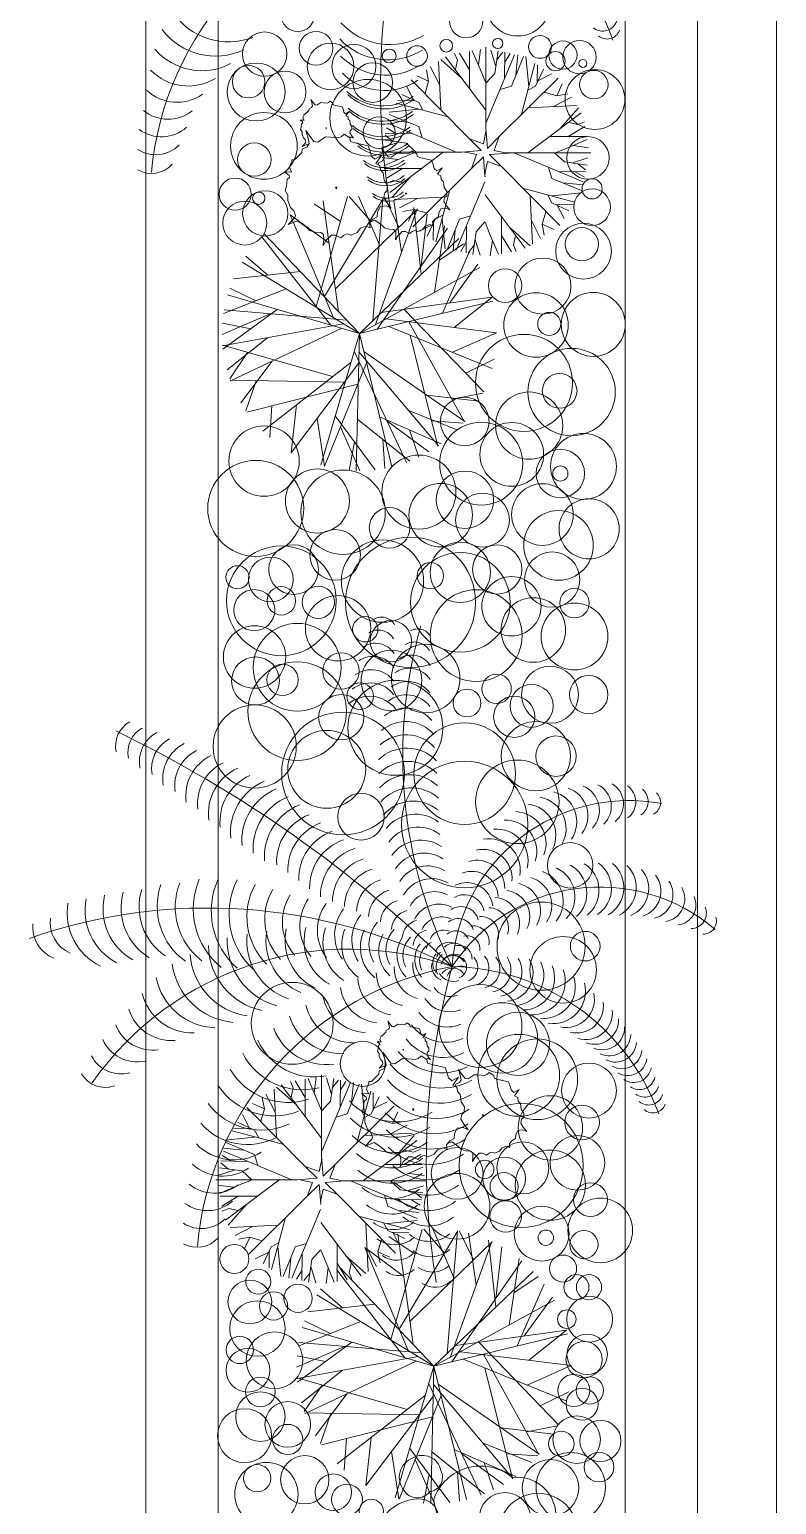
# Model space of a CAD drawing. Header units: millimetres. Extents: x 19901 to 42199, y 14545 to 21214.
# Drawn here: x 27366.4 to 27413.7, y 17087.8 to 17181.3 of the extents above; entities that cross this region are included whole.
import ezdxf

# ---------------------------------------------------------------- set-up
doc = ezdxf.new("R2010")
doc.units = ezdxf.units.MM
for name, color, linetype, lineweight in [('A-FURN', 9, 'Continuous', 13), ('VEGETAZIONE', 94, 'Continuous', 5), ('vetro', 140, 'Continuous', 15)]:
    doc.layers.add(name, color=color, linetype=linetype, lineweight=lineweight)

msp = doc.modelspace()

# ---------------------------------------------------------------- linework, layer by layer
at = {"layer": 'A-FURN'}
for p, q in [((27373.731, 16967.564), (27373.731, 17305.331)), ((27408.731, 16967.564), (27408.731, 17305.331)), ((27378.334, 16972.17), (27378.334, 17300.728)), ((27404.128, 16972.17), (27404.128, 17300.728))]:
    msp.add_line(p, q, dxfattribs=at)
at = {"layer": 'VEGETAZIONE'}
for p, q in [((27394.261, 17177.539), (27394.261, 17179.912)), ((27394.962, 17178.734), (27394.44, 17179.947)), ((27394.832, 17179.055), (27394.962, 17180.04)), ((27395.297, 17175.039), (27395.297, 17180.18)), ((27395.913, 17179.023), (27395.61, 17180.001)), ((27395.866, 17178.518), (27396.07, 17179.952)), ((27395.977, 17179.365), (27396.373, 17179.854)), ((27396.473, 17178.176), (27396.502, 17179.854)), ((27392.338, 17177.854), (27391.768, 17178.956)), ((27392.436, 17176.245), (27392.29, 17179.277)), ((27393.723, 17178.256), (27392.436, 17179.405)), ((27395.288, 17176.181), (27392.746, 17179.562)), ((27393.495, 17179.358), (27393.316, 17179.772)), ((27393.365, 17178.763), (27393.495, 17179.358)), ((27394.261, 17178.752), (27393.626, 17179.801)), ((27395.306, 17175.357), (27397.125, 17179.691)), ((27396.484, 17179.186), (27396.84, 17179.773)), ((27396.916, 17177.719), (27397.685, 17179.593)), ((27397.19, 17178.436), (27397.318, 17179.691)), ((27397.557, 17175.943), (27398.414, 17179.153)), ((27398.017, 17177.719), (27397.825, 17179.593)), ((27398.56, 17177.948), (27398.577, 17179.056)), ((27394.261, 17174.379), (27390.562, 17178.111)), ((27390.921, 17178.367), (27390.921, 17178.367)), ((27391.67, 17178.029), (27390.921, 17178.367)), ((27391.442, 17177.248), (27391.67, 17178.029)), ((27391.67, 17178.029), (27391.54, 17178.734)), ((27395.288, 17177.918), (27394.962, 17178.734)), ((27395.306, 17177.899), (27395.866, 17178.518)), ((27396.152, 17174.509), (27399.883, 17178.208)), ((27398.449, 17177.719), (27398.956, 17178.795)), ((27398.641, 17178.078), (27399.452, 17178.485)), ((27391.051, 17176.676), (27389.976, 17177.184)), ((27390.693, 17176.869), (27390.285, 17177.679)), ((27396.216, 17177.508), (27396.916, 17177.719)), ((27397.971, 17177.459), (27398.449, 17177.719)), ((27399.02, 17177.328), (27399.801, 17177.1)), ((27399.627, 17176.432), (27400.728, 17177.002)), ((27399.801, 17177.1), (27400.14, 17177.85)), ((27399.801, 17177.1), (27400.507, 17177.231)), ((27400.14, 17177.85), (27400.14, 17177.85)), ((27391.051, 17176.245), (27389.177, 17176.053)), ((27392.827, 17175.784), (27389.617, 17176.641)), ((27390.823, 17176.787), (27389.715, 17176.805)), ((27391.312, 17176.198), (27391.051, 17176.676)), ((27398.017, 17176.334), (27401.049, 17176.481)), ((27400.029, 17175.047), (27401.177, 17176.334)), ((27390.334, 17175.417), (27389.079, 17175.545)), ((27393.414, 17173.534), (27389.079, 17175.353)), ((27391.051, 17175.143), (27389.177, 17175.913)), ((27391.263, 17174.443), (27391.051, 17175.143)), ((27397.953, 17173.483), (27401.335, 17176.025)), ((27400.524, 17174.509), (27401.574, 17175.145)), ((27400.536, 17175.405), (27401.131, 17175.275)), ((27401.131, 17175.275), (27401.545, 17175.454)), ((27390.253, 17174.094), (27388.819, 17174.298)), ((27390.595, 17174.7), (27388.916, 17174.729)), ((27389.405, 17174.204), (27388.916, 17174.601)), ((27389.585, 17174.712), (27388.998, 17175.067)), ((27395.011, 17173.627), (27394.261, 17174.379)), ((27394.261, 17174.379), (27395.141, 17174.059)), ((27395.141, 17174.059), (27395.287, 17174.743)), ((27395.298, 17175.003), (27395.4, 17173.76)), ((27395.4, 17173.76), (27396.152, 17174.509)), ((27396.152, 17174.509), (27395.831, 17173.629)), ((27399.312, 17174.509), (27401.685, 17174.509)), ((27400.507, 17173.809), (27401.72, 17174.33)), ((27393.732, 17173.524), (27388.591, 17173.524)), ((27389.748, 17174.14), (27388.77, 17173.837)), ((27392.59, 17173.515), (27389.208, 17170.973)), ((27390.852, 17173.515), (27390.036, 17173.189)), ((27390.872, 17173.534), (27390.253, 17174.094)), ((27393.768, 17173.526), (27395.011, 17173.627)), ((27394.712, 17173.369), (27394.027, 17173.515)), ((27394.391, 17172.489), (27394.712, 17173.369)), ((27396.776, 17173.472), (27395.532, 17173.371)), ((27395.532, 17173.371), (27396.282, 17172.619)), ((27395.831, 17173.629), (27396.516, 17173.483)), ((27396.608, 17173.474), (27401.952, 17173.474)), ((27397.129, 17173.464), (27401.464, 17171.645)), ((27399.671, 17173.464), (27400.29, 17172.904)), ((27399.691, 17173.483), (27400.507, 17173.809)), ((27400.828, 17173.939), (27401.813, 17173.809)), ((27389.716, 17173.059), (27388.73, 17173.189)), ((27390.036, 17173.189), (27388.824, 17172.668)), ((27391.231, 17172.489), (27388.858, 17172.489)), ((27390.019, 17172.489), (27388.969, 17171.853)), ((27394.391, 17172.489), (27390.66, 17168.79)), ((27395.143, 17173.238), (27394.391, 17172.489)), ((27395.245, 17171.995), (27395.143, 17173.238)), ((27395.402, 17172.939), (27395.256, 17172.254)), ((27396.282, 17172.619), (27395.402, 17172.939)), ((27396.282, 17172.619), (27399.981, 17168.887)), ((27399.28, 17172.555), (27399.492, 17171.855)), ((27400.29, 17172.904), (27401.724, 17172.7)), ((27400.796, 17172.858), (27401.773, 17173.161)), ((27401.138, 17172.794), (27401.627, 17172.397)), ((27389.412, 17171.723), (27388.998, 17171.544)), ((27390.514, 17171.951), (27389.366, 17170.664)), ((27390.007, 17171.592), (27389.412, 17171.723)), ((27395.237, 17171.641), (27393.418, 17167.307)), ((27399.492, 17171.855), (27401.366, 17171.085)), ((27399.948, 17172.298), (27401.627, 17172.269)), ((27400.209, 17171.581), (27401.464, 17171.453)), ((27400.958, 17172.286), (27401.545, 17171.931)), ((27384.54, 17163.729), (27386.531, 17170.705)), ((27385.073, 17164.38), (27388.801, 17170.603)), ((27387.958, 17169.196), (27386.637, 17170.714)), ((27388.527, 17167.698), (27387.217, 17170.737)), ((27388.123, 17162.838), (27388.77, 17170.609)), ((27389.789, 17168.776), (27388.906, 17170.584)), ((27389.951, 17167.182), (27389.472, 17170.456)), ((27392.526, 17170.664), (27389.494, 17170.517)), ((27390.916, 17170.566), (27389.815, 17169.996)), ((27392.986, 17171.055), (27392.129, 17167.845)), ((27395.255, 17170.817), (27397.797, 17167.436)), ((27397.716, 17171.214), (27400.926, 17170.357)), ((27398.107, 17170.753), (27398.253, 17167.721)), ((27399.231, 17170.8), (27399.492, 17170.322)), ((27399.492, 17170.753), (27401.366, 17170.945)), ((27385.644, 17163.027), (27382.891, 17169.551)), ((27385.358, 17167.748), (27382.894, 17169.553)), ((27386.081, 17169.128), (27384.412, 17170.252)), ((27385.957, 17163.416), (27384.986, 17170.43)), ((27385.756, 17164.871), (27390.968, 17169.917)), ((27388.302, 17162.592), (27390.939, 17169.93)), ((27390.742, 17169.898), (27390.036, 17169.767)), ((27390.742, 17169.898), (27390.403, 17169.148)), ((27391.206, 17165.781), (27390.733, 17170.023)), ((27391.523, 17169.67), (27390.742, 17169.898)), ((27391.193, 17166.314), (27391.578, 17169.601)), ((27392.572, 17169.539), (27392.094, 17169.279)), ((27399.101, 17169.75), (27398.873, 17168.969)), ((27399.492, 17170.322), (27400.567, 17169.814)), ((27399.72, 17170.211), (27400.828, 17170.193)), ((27399.85, 17170.129), (27400.258, 17169.319)), ((27388.413, 17162.308), (27392.858, 17168.714)), ((27390.403, 17169.148), (27390.403, 17169.148)), ((27391.902, 17168.92), (27391.091, 17168.513)), ((27392.094, 17169.279), (27391.587, 17168.203)), ((27391.983, 17169.05), (27391.966, 17167.942)), ((27392.043, 17164.637), (27392.683, 17168.856)), ((27392.526, 17169.279), (27392.718, 17167.405)), ((27393.627, 17169.279), (27392.858, 17167.405)), ((27394.327, 17169.49), (27393.627, 17169.279)), ((27394.071, 17168.822), (27394.041, 17167.144)), ((27395.237, 17169.099), (27394.677, 17168.48)), ((27395.255, 17169.08), (27395.581, 17168.264)), ((27396.282, 17169.459), (27396.282, 17167.086)), ((27396.82, 17168.742), (27398.107, 17167.593)), ((27398.205, 17169.144), (27398.775, 17168.042)), ((27398.873, 17168.969), (27399.003, 17168.264)), ((27398.873, 17168.969), (27399.622, 17168.631)), ((27399.622, 17168.631), (27399.622, 17168.631)), ((27385.442, 17162.57), (27381.094, 17168.159)), ((27387.278, 17162.032), (27381.267, 17168.329)), ((27387.278, 17162.032), (27393.576, 17168.043)), ((27392.353, 17166.679), (27393.878, 17167.709)), ((27393.353, 17168.562), (27393.225, 17167.307)), ((27394.059, 17167.812), (27393.703, 17167.225)), ((27394.677, 17168.48), (27394.473, 17167.046)), ((27394.63, 17167.975), (27394.933, 17166.997)), ((27395.581, 17168.264), (27396.103, 17167.051)), ((27395.711, 17167.943), (27395.581, 17166.958)), ((27396.282, 17168.246), (27396.917, 17167.197)), ((27397.178, 17168.234), (27397.048, 17167.64)), ((27381.476, 17165.731), (27380.086, 17166.938)), ((27392.554, 17163.315), (27394.265, 17167.225)), ((27394.566, 17167.633), (27394.17, 17167.144)), ((27397.048, 17167.64), (27397.227, 17167.226)), ((27383.529, 17165.96), (27379.287, 17165.486)), ((27387.278, 17162.032), (27379.842, 17166.559)), ((27387.278, 17162.032), (27394.917, 17166.208)), ((27392.994, 17163.952), (27394.799, 17166.416)), ((27382.64, 17164.856), (27378.665, 17163.301)), ((27380.716, 17164.103), (27379.062, 17164.909)), ((27387.278, 17162.032), (27378.924, 17164.48)), ((27387.278, 17162.032), (27395.737, 17164.088)), ((27388.662, 17163.353), (27395.677, 17164.323)), ((27393.296, 17162.407), (27395.678, 17164.32)), ((27381.612, 17163.281), (27378.573, 17161.97)), ((27382.067, 17163.559), (27378.63, 17161.028)), ((27386.472, 17162.876), (27378.701, 17163.523)), ((27390.117, 17163.554), (27395.163, 17158.342)), ((27380.404, 17162.334), (27378.597, 17162.684)), ((27386.281, 17162.639), (27378.607, 17161.253)), ((27386.158, 17162.36), (27379.104, 17159.035)), ((27388.957, 17162.95), (27395.984, 17162.071)), ((27389.137, 17162.484), (27395.697, 17159.817)), ((27390.414, 17162.767), (27393.94, 17156.427)), ((27393.189, 17160.837), (27395.984, 17162.068)), ((27385.581, 17159.294), (27378.605, 17161.284)), ((27381.481, 17161.772), (27378.885, 17159.719)), ((27387.278, 17162.032), (27384.83, 17153.677)), ((27387.278, 17162.032), (27387.075, 17153.328)), ((27387.278, 17162.032), (27389.335, 17153.573)), ((27390.498, 17161.931), (27392.262, 17154.894)), ((27380.182, 17160.834), (27379.058, 17159.166)), ((27381.746, 17160.28), (27379.77, 17157.626)), ((27386.74, 17160.196), (27381.15, 17155.848)), ((27387.73, 17160.173), (27385.063, 17153.612)), ((27386.95, 17160.911), (27390.275, 17153.858)), ((27387.251, 17160.864), (27392.288, 17154.912)), ((27387.554, 17160.897), (27393.96, 17156.452)), ((27394.022, 17159.521), (27395.83, 17160.404)), ((27387.233, 17160.119), (27382.96, 17154.473)), ((27386.347, 17158.948), (27379.094, 17159.065)), ((27380.734, 17159.038), (27380.08, 17157.136)), ((27387.177, 17158.812), (27380.14, 17157.048)), ((27381.731, 17157.447), (27381.592, 17155.44)), ((27383.288, 17157.51), (27382.957, 17154.474)), ((27391.561, 17158.117), (27394.848, 17157.732)), ((27393.143, 17157.861), (27395.117, 17158.246)), ((27378.344, 17157.086), (27378.335, 17157.086)), ((27384.594, 17156.632), (27385.06, 17153.613)), ((27385.751, 17156.821), (27388.282, 17153.384)), ((27387.152, 17156.603), (27390.486, 17153.938)), ((27388.561, 17156.755), (27392.471, 17155.044)), ((27389.029, 17156.5), (27391.684, 17154.523)), ((27390.401, 17157.142), (27393.477, 17155.919)), ((27391.863, 17156.485), (27393.87, 17156.346)), ((27386.083, 17156.121), (27387.314, 17153.326)), ((27390.453, 17155.927), (27391.053, 17154.187)), ((27386.976, 17155.158), (27386.625, 17153.351)), ((27388.765, 17155.314), (27388.894, 17153.477)), ((27384.872, 17111.031), (27382.33, 17114.412)), ((27383.08, 17114.208), (27382.901, 17114.622)), ((27383.846, 17113.602), (27383.21, 17114.652)), ((27383.846, 17112.389), (27383.846, 17114.762)), ((27384.546, 17113.585), (27384.025, 17114.797)), ((27384.416, 17113.905), (27384.546, 17114.891)), ((27384.881, 17109.889), (27384.881, 17115.03)), ((27384.891, 17110.207), (27386.71, 17114.541)), ((27385.497, 17113.873), (27385.194, 17114.851)), ((27385.451, 17113.368), (27385.655, 17114.802)), ((27385.561, 17114.215), (27385.958, 17114.704)), ((27386.057, 17113.026), (27386.086, 17114.704)), ((27386.069, 17114.036), (27386.424, 17114.623)), ((27386.5, 17112.57), (27387.27, 17114.444)), ((27386.774, 17113.287), (27386.902, 17114.541)), ((27387.602, 17112.57), (27387.41, 17114.444)), ((27381.255, 17112.879), (27381.124, 17113.585)), ((27381.923, 17112.704), (27381.353, 17113.806)), ((27382.021, 17111.095), (27381.874, 17114.127)), ((27383.308, 17113.107), (27382.021, 17114.255)), ((27382.949, 17113.614), (27383.08, 17114.208)), ((27384.872, 17112.768), (27384.546, 17113.585)), ((27387.141, 17110.794), (27387.998, 17114.004)), ((27388.033, 17112.57), (27388.541, 17113.645)), ((27388.144, 17112.798), (27388.162, 17113.906)), ((27380.277, 17111.719), (27379.87, 17112.529)), ((27383.846, 17109.23), (27380.147, 17112.961)), ((27380.505, 17113.217), (27380.505, 17113.217)), ((27381.255, 17112.879), (27380.505, 17113.217)), ((27381.027, 17112.098), (27381.255, 17112.879)), ((27384.891, 17112.749), (27385.451, 17113.368)), ((27385.736, 17109.36), (27389.468, 17113.059)), ((27385.8, 17112.358), (27386.5, 17112.57)), ((27387.555, 17112.309), (27388.033, 17112.57)), ((27388.226, 17112.928), (27389.036, 17113.336)), ((27389.386, 17111.95), (27389.724, 17112.7)), ((27389.724, 17112.7), (27389.724, 17112.7)), ((27380.407, 17111.637), (27379.299, 17111.655)), ((27380.636, 17111.527), (27379.56, 17112.034)), ((27388.605, 17112.179), (27389.386, 17111.95)), ((27389.211, 17111.282), (27390.313, 17111.853)), ((27389.386, 17111.95), (27390.091, 17112.081)), ((27380.636, 17111.095), (27378.762, 17110.903)), ((27380.636, 17109.993), (27378.762, 17110.763)), ((27382.412, 17110.635), (27379.202, 17111.492)), ((27380.896, 17111.049), (27380.636, 17111.527)), ((27387.538, 17108.333), (27390.919, 17110.875)), ((27387.602, 17111.185), (27390.634, 17111.331)), ((27389.613, 17109.897), (27390.762, 17111.185)), ((27379.169, 17109.562), (27378.582, 17109.918)), ((27379.919, 17110.267), (27378.664, 17110.396)), ((27382.998, 17108.384), (27378.664, 17110.203)), ((27380.847, 17109.294), (27380.636, 17109.993)), ((27384.883, 17109.853), (27384.984, 17108.61)), ((27390.109, 17109.36), (27391.158, 17109.995)), ((27390.12, 17110.256), (27390.715, 17110.125)), ((27390.715, 17110.125), (27391.129, 17110.305)), ((27379.332, 17108.991), (27378.354, 17108.687)), ((27379.837, 17108.944), (27378.403, 17109.148)), ((27380.179, 17109.55), (27378.501, 17109.579)), ((27378.99, 17109.055), (27378.501, 17109.451)), ((27380.456, 17108.384), (27379.837, 17108.944)), ((27384.595, 17108.478), (27383.846, 17109.23)), ((27383.846, 17109.23), (27384.726, 17108.909)), ((27384.726, 17108.909), (27384.872, 17109.594)), ((27384.984, 17108.61), (27385.736, 17109.36)), ((27385.736, 17109.36), (27385.416, 17108.48)), ((27388.896, 17109.36), (27391.269, 17109.36)), ((27390.091, 17108.659), (27391.304, 17109.18)), ((27390.412, 17108.789), (27391.397, 17108.659)), ((27383.316, 17108.375), (27378.175, 17108.375)), ((27379.3, 17107.909), (27378.315, 17108.04)), ((27379.621, 17108.04), (27378.408, 17107.518)), ((27382.174, 17108.366), (27378.793, 17105.824)), ((27380.437, 17108.366), (27379.621, 17108.04)), ((27383.352, 17108.376), (27384.595, 17108.478)), ((27384.296, 17108.219), (27383.611, 17108.365)), ((27383.976, 17107.339), (27384.296, 17108.219)), ((27384.728, 17108.089), (27383.976, 17107.339)), ((27384.829, 17106.845), (27384.728, 17108.089)), ((27386.36, 17108.322), (27385.117, 17108.221)), ((27385.117, 17108.221), (27385.866, 17107.469)), ((27385.416, 17108.48), (27386.1, 17108.334)), ((27386.193, 17108.324), (27391.537, 17108.324)), ((27386.714, 17108.314), (27391.048, 17106.495)), ((27389.256, 17108.314), (27389.875, 17107.755)), ((27389.275, 17108.333), (27390.091, 17108.659)), ((27390.38, 17107.708), (27391.358, 17108.011)), ((27380.816, 17107.339), (27378.443, 17107.339)), ((27379.603, 17107.339), (27378.554, 17106.703)), ((27383.976, 17107.339), (27380.244, 17103.64)), ((27384.986, 17107.79), (27384.84, 17107.105)), ((27385.866, 17107.469), (27384.986, 17107.79)), ((27385.866, 17107.469), (27389.565, 17103.738)), ((27388.865, 17107.405), (27389.076, 17106.705)), ((27389.533, 17107.148), (27391.211, 17107.119)), ((27389.875, 17107.755), (27391.309, 17107.551)), ((27390.543, 17107.137), (27391.13, 17106.781)), ((27390.722, 17107.644), (27391.211, 17107.247)), ((27378.997, 17106.573), (27378.583, 17106.394)), ((27380.099, 17106.801), (27378.95, 17105.514)), ((27379.591, 17106.443), (27378.997, 17106.573)), ((27384.821, 17106.492), (27383.002, 17102.157)), ((27387.3, 17106.064), (27390.51, 17105.207)), ((27389.076, 17106.705), (27390.95, 17105.936)), ((27389.793, 17106.431), (27391.048, 17106.303)), ((27382.11, 17105.514), (27379.078, 17105.367)), ((27380.501, 17105.416), (27379.399, 17104.846)), ((27382.571, 17105.905), (27381.714, 17102.695)), ((27384.84, 17105.667), (27387.382, 17102.286)), ((27387.691, 17105.603), (27387.838, 17102.572)), ((27388.816, 17105.65), (27389.076, 17105.172)), ((27389.076, 17105.603), (27390.95, 17105.796)), ((27389.076, 17105.172), (27390.152, 17104.665)), ((27389.27, 17098.265), (27391.26, 17105.241)), ((27389.304, 17105.061), (27390.413, 17105.044)), ((27389.802, 17098.916), (27393.53, 17105.139)), ((27392.687, 17103.732), (27391.367, 17105.25)), ((27393.257, 17102.234), (27391.946, 17105.273)), ((27392.852, 17097.374), (27393.499, 17105.145)), ((27394.519, 17103.312), (27393.636, 17105.12)), ((27380.326, 17104.748), (27379.621, 17104.618)), ((27380.326, 17104.748), (27379.988, 17103.999)), ((27381.107, 17104.52), (27380.326, 17104.748)), ((27381.679, 17104.129), (27381.171, 17103.053)), ((27382.157, 17104.39), (27381.679, 17104.129)), ((27382.11, 17104.129), (27382.302, 17102.255)), ((27383.212, 17104.129), (27382.442, 17102.255)), ((27383.912, 17104.341), (27383.212, 17104.129)), ((27385.866, 17104.309), (27385.866, 17101.936)), ((27390.373, 17097.563), (27387.62, 17104.087)), ((27390.087, 17102.284), (27387.623, 17104.089)), ((27388.685, 17104.601), (27388.457, 17103.819)), ((27390.81, 17103.664), (27389.141, 17104.788)), ((27389.435, 17104.98), (27389.842, 17104.169)), ((27390.686, 17097.952), (27389.716, 17104.966)), ((27390.485, 17099.407), (27395.697, 17104.453)), ((27393.032, 17097.128), (27395.668, 17104.466)), ((27394.681, 17101.718), (27394.201, 17104.992)), ((27395.936, 17100.317), (27395.462, 17104.558)), ((27395.923, 17100.85), (27396.307, 17104.137)), ((27379.988, 17103.999), (27379.988, 17103.999)), ((27381.486, 17103.77), (27380.676, 17103.363)), ((27381.568, 17103.901), (27381.55, 17102.793)), ((27382.938, 17103.412), (27382.81, 17102.157)), ((27383.655, 17103.673), (27383.626, 17101.994)), ((27384.261, 17103.33), (27384.057, 17101.896)), ((27384.821, 17103.95), (27384.261, 17103.33)), ((27384.84, 17103.93), (27385.166, 17103.114)), ((27386.404, 17103.592), (27387.691, 17102.443)), ((27387.789, 17103.994), (27388.359, 17102.892)), ((27388.457, 17103.819), (27388.588, 17103.114)), ((27388.457, 17103.819), (27389.207, 17103.481)), ((27389.207, 17103.481), (27389.207, 17103.481)), ((27393.142, 17096.844), (27397.588, 17103.25)), ((27396.772, 17099.173), (27397.413, 17103.392)), ((27383.643, 17102.662), (27383.288, 17102.076)), ((27384.151, 17102.483), (27383.754, 17101.994)), ((27384.215, 17102.825), (27384.518, 17101.848)), ((27385.166, 17103.114), (27385.687, 17101.901)), ((27385.296, 17102.793), (27385.166, 17101.808)), ((27390.171, 17097.106), (27385.824, 17102.695)), ((27385.866, 17103.096), (27386.502, 17102.047)), ((27392.007, 17096.568), (27385.997, 17102.865)), ((27386.762, 17103.085), (27386.632, 17102.49)), ((27386.632, 17102.49), (27386.811, 17102.076)), ((27392.007, 17096.568), (27398.305, 17102.578)), ((27397.082, 17101.215), (27398.607, 17102.245)), ((27386.205, 17100.267), (27384.816, 17101.473)), ((27397.284, 17097.851), (27398.995, 17101.761)), ((27388.258, 17100.496), (27384.017, 17100.022)), ((27392.007, 17096.568), (27384.572, 17101.095)), ((27392.007, 17096.568), (27399.646, 17100.744)), ((27397.724, 17098.488), (27399.529, 17100.952)), ((27385.446, 17098.639), (27383.791, 17099.445)), ((27387.369, 17099.392), (27383.395, 17097.837)), ((27392.007, 17096.568), (27383.653, 17099.016)), ((27392.007, 17096.568), (27400.467, 17098.624)), ((27393.392, 17097.889), (27400.406, 17098.859)), ((27398.026, 17096.943), (27400.407, 17098.856)), ((27386.341, 17097.817), (27383.302, 17096.506)), ((27386.797, 17098.095), (27383.36, 17095.564)), ((27391.201, 17097.412), (27383.431, 17098.059)), ((27394.847, 17098.09), (27399.893, 17092.878)), ((27385.133, 17096.87), (27383.326, 17097.22)), ((27391.01, 17097.175), (27383.337, 17095.789)), ((27390.887, 17096.896), (27383.834, 17093.571)), ((27393.686, 17097.486), (27400.713, 17096.607)), ((27393.867, 17097.02), (27400.427, 17094.353)), ((27395.144, 17097.303), (27398.669, 17090.963)), ((27397.918, 17095.373), (27400.713, 17096.604)), ((27390.31, 17093.83), (27383.334, 17095.82)), ((27386.211, 17096.308), (27383.615, 17094.255)), ((27392.007, 17096.568), (27389.559, 17088.213)), ((27392.007, 17096.568), (27391.805, 17087.864)), ((27392.007, 17096.568), (27394.064, 17088.108)), ((27395.227, 17096.467), (27396.991, 17089.43)), ((27384.911, 17095.37), (27383.787, 17093.702)), ((27386.476, 17094.816), (27384.499, 17092.162)), ((27391.469, 17094.732), (27385.88, 17090.384)), ((27391.679, 17095.447), (27395.004, 17088.394)), ((27391.98, 17095.4), (27397.018, 17089.448)), ((27392.283, 17095.433), (27398.69, 17090.988)), ((27398.752, 17094.057), (27400.56, 17094.94)), ((27391.963, 17094.655), (27387.689, 17089.009)), ((27392.46, 17094.708), (27389.793, 17088.148)), ((27391.076, 17093.484), (27383.823, 17093.601)), ((27385.463, 17093.574), (27384.809, 17091.672)), ((27391.906, 17093.348), (27384.87, 17091.584)), ((27386.461, 17091.983), (27386.321, 17089.975)), ((27388.017, 17092.046), (27387.686, 17089.01)), ((27396.29, 17092.653), (27399.577, 17092.268)), ((27397.872, 17092.397), (27399.847, 17092.782)), ((27389.324, 17091.168), (27389.789, 17088.149)), ((27390.48, 17091.357), (27393.011, 17087.92)), ((27391.881, 17091.139), (27395.215, 17088.474)), ((27393.29, 17091.291), (27397.2, 17089.58)), ((27393.759, 17091.036), (27396.413, 17089.059)), ((27395.131, 17091.678), (27398.206, 17090.455)), ((27396.593, 17091.021), (27398.6, 17090.882)), ((27390.813, 17090.657), (27392.044, 17087.862)), ((27395.183, 17090.463), (27395.783, 17088.723)), ((27391.705, 17089.694), (27391.355, 17087.887)), ((27393.495, 17089.849), (27393.624, 17088.013))]:
    msp.add_line(p, q, dxfattribs=at)
for points in [[(27384.013, 17173.963), (27383.947, 17174.011), (27383.645, 17173.889), (27383.865, 17174.115), (27383.881, 17174.179), (27383.834, 17174.323), (27383.729, 17174.435), (27383.641, 17174.65), (27383.641, 17174.818), (27383.555, 17174.97), (27383.596, 17175.107), (27383.614, 17175.315), (27383.69, 17175.387), (27383.679, 17175.443), (27383.534, 17175.563), (27383.772, 17175.556), (27383.698, 17175.692), (27383.718, 17175.772), (27383.772, 17175.893), (27383.767, 17175.941), (27383.849, 17175.941), (27384.08, 17176.175), (27384.097, 17176.279), (27384.249, 17176.36), (27384.315, 17176.465), (27384.274, 17176.665), (27384.209, 17176.872), (27384.312, 17176.721), (27384.469, 17176.522), (27384.587, 17176.498), (27384.835, 17176.668), (27384.99, 17176.661), (27385.24, 17176.639), (27385.33, 17176.671), (27385.426, 17176.76), (27385.603, 17176.641), (27385.625, 17176.529), (27385.762, 17176.482), (27386.185, 17176.389), (27386.242, 17176.253), (27386.294, 17176.061), (27386.403, 17175.965), (27386.612, 17176.079), (27386.427, 17175.83), (27386.56, 17175.766), (27386.575, 17175.622), (27386.667, 17175.527), (27386.695, 17175.303), (27386.804, 17175.143), (27386.794, 17174.967), (27386.712, 17174.902), (27386.683, 17174.75), (27386.776, 17174.59), (27386.915, 17174.415), (27386.759, 17174.486), (27386.61, 17174.467)], [(27388.48, 17172.711), (27388.502, 17172.849), (27388.745, 17172.979), (27388.852, 17173.146), (27388.785, 17173.466), (27388.682, 17173.798), (27388.847, 17173.556), (27389.099, 17173.237), (27389.287, 17173.2), (27389.683, 17173.472), (27389.931, 17173.46), (27390.332, 17173.425), (27390.476, 17173.477), (27390.63, 17173.619), (27390.913, 17173.428), (27390.948, 17173.249), (27391.167, 17173.174), (27391.843, 17173.024), (27391.935, 17172.807), (27392.018, 17172.5), (27392.192, 17172.347), (27392.527, 17172.529), (27392.231, 17172.13), (27392.444, 17172.029), (27392.467, 17171.798), (27392.614, 17171.645), (27392.659, 17171.287), (27392.834, 17171.031), (27392.818, 17170.749), (27392.687, 17170.646), (27392.641, 17170.402), (27392.789, 17170.147), (27393.011, 17169.866), (27392.762, 17169.98), (27392.449, 17169.94), (27392.327, 17169.657), (27392.297, 17169.426), (27392.081, 17169.297), (27391.915, 17169.103), (27391.948, 17168.86), (27391.745, 17168.948), (27391.456, 17168.844), (27391.283, 17168.625), (27390.988, 17168.495), (27390.779, 17168.558), (27390.618, 17168.493), (27390.454, 17168.363), (27390.195, 17168.49), (27389.984, 17168.489), (27389.71, 17168.231), (27389.568, 17167.973), (27389.6, 17168.268), (27389.584, 17168.524), (27389.45, 17168.626), (27389.166, 17168.65), (27388.867, 17168.725), (27388.71, 17168.89), (27388.263, 17169.221), (27387.976, 17169.105)], [(27388.896, 17115.538), (27388.83, 17115.587), (27388.528, 17115.465), (27388.748, 17115.691), (27388.764, 17115.755), (27388.716, 17115.899), (27388.612, 17116.01), (27388.524, 17116.226), (27388.524, 17116.394), (27388.437, 17116.546), (27388.479, 17116.682), (27388.497, 17116.89), (27388.572, 17116.963), (27388.561, 17117.019), (27388.417, 17117.138), (27388.655, 17117.132), (27388.58, 17117.267), (27388.6, 17117.348), (27388.654, 17117.468), (27388.649, 17117.516), (27388.732, 17117.517), (27388.962, 17117.75), (27388.979, 17117.855), (27389.131, 17117.936), (27389.198, 17118.04), (27389.156, 17118.24), (27389.091, 17118.448), (27389.195, 17118.297), (27389.352, 17118.097), (27389.47, 17118.074), (27389.718, 17118.244), (27389.872, 17118.237), (27390.123, 17118.214), (27390.213, 17118.247), (27390.309, 17118.336), (27390.486, 17118.217), (27390.508, 17118.105), (27390.645, 17118.058), (27391.067, 17117.964), (27391.125, 17117.828), (27391.177, 17117.637), (27391.286, 17117.541), (27391.495, 17117.655), (27391.31, 17117.405), (27391.443, 17117.342), (27391.457, 17117.198), (27391.549, 17117.102), (27391.577, 17116.878), (27391.687, 17116.719), (27391.677, 17116.542), (27391.595, 17116.478), (27391.566, 17116.326), (27391.659, 17116.166), (27391.797, 17115.991), (27391.642, 17116.062), (27391.492, 17116.042)], [(27393.362, 17114.287), (27393.385, 17114.425), (27393.628, 17114.554), (27393.735, 17114.722), (27393.668, 17115.042), (27393.564, 17115.374), (27393.729, 17115.132), (27393.981, 17114.813), (27394.17, 17114.776), (27394.566, 17115.047), (27394.814, 17115.036), (27395.214, 17115), (27395.359, 17115.052), (27395.512, 17115.194), (27395.795, 17115.004), (27395.831, 17114.825), (27396.05, 17114.749), (27396.726, 17114.6), (27396.818, 17114.383), (27396.901, 17114.076), (27397.075, 17113.923), (27397.409, 17114.104), (27397.114, 17113.705), (27397.327, 17113.604), (27397.35, 17113.374), (27397.497, 17113.221), (27397.541, 17112.862), (27397.716, 17112.607), (27397.7, 17112.325), (27397.57, 17112.222), (27397.523, 17111.978), (27397.672, 17111.723), (27397.894, 17111.442), (27397.644, 17111.556), (27397.331, 17111.515), (27397.209, 17111.233), (27397.179, 17111.002), (27396.963, 17110.872), (27396.797, 17110.679), (27396.83, 17110.436), (27396.627, 17110.524), (27396.338, 17110.42), (27396.166, 17110.201), (27395.87, 17110.071), (27395.661, 17110.133), (27395.5, 17110.068), (27395.337, 17109.939), (27395.078, 17110.066), (27394.866, 17110.064), (27394.592, 17109.806), (27394.45, 17109.549), (27394.483, 17109.844), (27394.466, 17110.1), (27394.333, 17110.202), (27394.048, 17110.226), (27393.75, 17110.301), (27393.593, 17110.466), (27393.146, 17110.796), (27392.859, 17110.68)]]:
    msp.add_lwpolyline(points, dxfattribs=at)
for points in [[(27388.687, 17173.31), (27388.317, 17172.811), (27388.583, 17172.685), (27388.612, 17172.397), (27388.796, 17172.206), (27388.852, 17171.757), (27389.071, 17171.438), (27389.05, 17171.086), (27388.887, 17170.957), (27388.829, 17170.652), (27389.015, 17170.333), (27389.292, 17169.982), (27388.98, 17170.124), (27388.589, 17170.074), (27388.437, 17169.72), (27388.399, 17169.432), (27388.129, 17169.27), (27387.921, 17169.028), (27387.963, 17168.724), (27387.709, 17168.835), (27387.348, 17168.704), (27387.132, 17168.431), (27386.763, 17168.268), (27386.502, 17168.346), (27386.3, 17168.265), (27386.096, 17168.104), (27385.772, 17168.262), (27385.508, 17168.26), (27385.165, 17167.937), (27384.988, 17167.616), (27385.028, 17167.985), (27385.008, 17168.305), (27384.841, 17168.432), (27384.485, 17168.462), (27384.112, 17168.555), (27383.916, 17168.762), (27383.357, 17169.175), (27382.753, 17168.931), (27383.193, 17169.382), (27383.224, 17169.511), (27383.13, 17169.798), (27382.92, 17170.021), (27382.745, 17170.453), (27382.745, 17170.789), (27382.572, 17171.092), (27382.655, 17171.365), (27382.691, 17171.782), (27382.842, 17171.927), (27382.819, 17172.039), (27382.531, 17172.277), (27383.006, 17172.265), (27382.858, 17172.536), (27382.897, 17172.696), (27383.006, 17172.937), (27382.996, 17173.033), (27383.161, 17173.034), (27383.622, 17173.502), (27383.656, 17173.71), (27383.96, 17173.873), (27384.093, 17174.082), (27384.009, 17174.482), (27383.88, 17174.897), (27384.086, 17174.594), (27384.401, 17174.196), (27384.637, 17174.149), (27385.132, 17174.489), (27385.442, 17174.475), (27385.943, 17174.43), (27386.123, 17174.495), (27386.315, 17174.673), (27386.669, 17174.435), (27386.713, 17174.211), (27386.987, 17174.116), (27387.832, 17173.929), (27387.947, 17173.658), (27388.051, 17173.274), (27388.268, 17173.083)], [(27385.197, 17175.077), (27385.185, 17175.029), (27385.147, 17175.076)], [(27385.856, 17171.306), (27385.832, 17171.209), (27385.757, 17171.305)], [(27390.262, 17170.925), (27390.243, 17170.848), (27390.183, 17170.925)], [(27393.569, 17114.886), (27393.2, 17114.387), (27393.466, 17114.26), (27393.495, 17113.972), (27393.679, 17113.781), (27393.734, 17113.333), (27393.953, 17113.014), (27393.933, 17112.662), (27393.769, 17112.532), (27393.712, 17112.228), (27393.897, 17111.908), (27394.175, 17111.558), (27393.863, 17111.7), (27393.471, 17111.649), (27393.319, 17111.296), (27393.282, 17111.007), (27393.011, 17110.846), (27392.804, 17110.604), (27392.845, 17110.3), (27392.592, 17110.41), (27392.23, 17110.28), (27392.015, 17110.006), (27391.645, 17109.844), (27391.384, 17109.922), (27391.183, 17109.841), (27390.979, 17109.679), (27390.655, 17109.837), (27390.39, 17109.836), (27390.048, 17109.513), (27389.87, 17109.191), (27389.911, 17109.56), (27389.89, 17109.88), (27389.723, 17110.007), (27389.368, 17110.037), (27388.995, 17110.131), (27388.798, 17110.338), (27388.239, 17110.751), (27387.636, 17110.507), (27388.076, 17110.958), (27388.107, 17111.086), (27388.012, 17111.374), (27387.803, 17111.597), (27387.628, 17112.028), (27387.628, 17112.365), (27387.454, 17112.668), (27387.537, 17112.941), (27387.573, 17113.358), (27387.724, 17113.503), (27387.702, 17113.615), (27387.414, 17113.853), (27387.889, 17113.84), (27387.741, 17114.112), (27387.78, 17114.272), (27387.888, 17114.513), (27387.879, 17114.609), (27388.044, 17114.61), (27388.504, 17115.078), (27388.539, 17115.286), (27388.842, 17115.448), (27388.976, 17115.657), (27388.892, 17116.057), (27388.763, 17116.473), (27388.969, 17116.17), (27389.284, 17115.771), (27389.52, 17115.725), (27390.015, 17116.064), (27390.325, 17116.05), (27390.825, 17116.006), (27391.006, 17116.071), (27391.198, 17116.248), (27391.552, 17116.01), (27391.596, 17115.786), (27391.87, 17115.692), (27392.715, 17115.505), (27392.83, 17115.233), (27392.934, 17114.85), (27393.151, 17114.659)], [(27390.079, 17116.652), (27390.067, 17116.604), (27390.03, 17116.652)], [(27390.738, 17112.881), (27390.715, 17112.785), (27390.639, 17112.881)], [(27395.145, 17112.501), (27395.126, 17112.424), (27395.065, 17112.5)]]:
    msp.add_lwpolyline(points, close=True, dxfattribs=at)
for points in [[(27390.681, 17090.748, 0.520567), (27390.112, 17088.684, 0.520567), (27391.734, 17088.614, 0.520567), (27392.445, 17089.955, 0.520567)], [(27391.992, 17088.136, -0.520567), (27396.974, 17089.517, -0.520567), (27399.687, 17086.525, -0.520567), (27398.021, 17084.841, -0.520567)], [(27388.409, 17084.338, 0.520567), (27390.612, 17083.023, 0.520567), (27392.029, 17084.163, 0.520567), (27392.226, 17086.545, 0.520567), (27391.091, 17088.154, 0.520567)]]:
    msp.add_lwpolyline(points, format="xyb", close=True, dxfattribs=at)
for centre, radius in [((27397.329, 17182.934), 2.045), ((27383.376, 17182.225), 1.058), ((27394.051, 17181.847), 1.066), ((27381.273, 17179.742), 1.403), ((27384.534, 17180.116), 1.066), ((27396.051, 17180.417), 0.326), ((27398.735, 17180.199), 0.725), ((27385.455, 17178.959), 1.479), ((27386.934, 17178.959), 1.398), ((27389.174, 17179.62), 0.44), ((27390.937, 17179.62), 0.652), ((27392.787, 17180.272), 0.399), ((27399.715, 17179.294), 0.609), ((27400.187, 17179.677), 0.895), ((27401.238, 17179.547), 1.059), ((27380.73, 17177.34), 1.837), ((27380.254, 17177.991), 1.03), ((27388.128, 17177.941), 1.257), ((27401.456, 17179.149), 0.254), ((27382.567, 17177.34), 1.327), ((27387.835, 17175.711), 2.43), ((27402.218, 17176.863), 1.898), ((27402.146, 17177.805), 0.905), ((27381.225, 17173.92), 2.116), ((27388.533, 17174.761), 1.008), ((27401.773, 17173.161), 1.348), ((27380.618, 17173.053), 1.058), ((27379.398, 17170.865), 1.018), ((27402.038, 17171.2), 0.639), ((27381.313, 17169.643), 1.436), ((27380.897, 17170.603), 0.39), ((27402.038, 17170.04), 1.16), ((27380.014, 17169.03), 1.392), ((27401.494, 17167.25), 1.766), ((27401.385, 17167.685), 1.057), ((27398.917, 17165.033), 1.78), ((27396.523, 17165.069), 1.066), ((27398.483, 17162.57), 2.045), ((27402.108, 17162.605), 2.028), ((27399.316, 17162.641), 0.73), ((27397.716, 17158.898), 3.077), ((27400.738, 17158.319), 2.767), ((27399.98, 17158.391), 1.1), ((27398.043, 17156.191), 2.132), ((27393.96, 17156.452), 1.54), ((27381.231, 17153.942), 2.231), ((27395.007, 17153.78), 2.63), ((27396.943, 17154.365), 2.022), ((27401.491, 17153.605), 2.088), ((27400.024, 17153.156), 1.534), ((27380.708, 17150.943), 3.044), ((27391.054, 17151.974), 2.348), ((27400.024, 17153.156), 0.484), ((27384.616, 17151.411), 2.03), ((27386.248, 17150.703), 2.674), ((27393.97, 17151.492), 1.82), ((27392.437, 17150.511), 2.012), ((27395.085, 17150.202), 1.706), ((27398.888, 17150.555), 1.954), ((27389.192, 17149.712), 1.284), ((27401.847, 17149.645), 1.906), ((27399.905, 17148.596), 2.207), ((27385.746, 17147.994), 1.605), ((27390.522, 17144.985), 4.128), ((27382.332, 17145.085), 3.478), ((27383.105, 17147.066), 1.573), ((27388.746, 17146.333), 2.609), ((27393.679, 17144.985), 3.157), ((27393.679, 17146.891), 1.906), ((27396.02, 17147.07), 1.563), ((27399.504, 17146.426), 1.754), ((27379.551, 17146.576), 0.735), ((27381.662, 17146.439), 1.42), ((27391.785, 17146.677), 0.834), ((27396.92, 17144.738), 1.881), ((27380.613, 17144.494), 1.302), ((27382.332, 17145.085), 0.903), ((27384.673, 17144.997), 1.023), ((27385.926, 17143.345), 2.074), ((27384.055, 17145.812), 1.30914869920264e-14), ((27394.683, 17142.878), 2.909), ((27398.308, 17143.233), 2.047), ((27400.922, 17144.941), 0.937), ((27400.922, 17142.825), 2.116), ((27380.632, 17141.525), 1.978), ((27383.336, 17140.871), 2.783), ((27387.654, 17143.279), 0.803), ((27389.276, 17142.529), 1.308), ((27380.692, 17140.007), 1.52), ((27386.108, 17140.63), 1.155), ((27389.315, 17140.032), 1.923), ((27391.482, 17140.161), 2.171), ((27383.336, 17138.089), 3.124), ((27382.409, 17140.076), 0.997), ((27399.368, 17139.134), 1.81), ((27387.327, 17139.044), 0.845), ((27389.566, 17137.033), 3.01), ((27395.981, 17139.505), 0.932), ((27398.202, 17138.427), 1.363), ((27401.822, 17139.138), 1.217), ((27386.127, 17137.708), 1.435), ((27394.102, 17138.607), 0.875), ((27397.097, 17137.735), 1.304), ((27380.643, 17135.85), 2.638), ((27386.241, 17134.141), 3.889), ((27385.21, 17134.403), 2.471), ((27393.954, 17134.125), 3.218), ((27398.467, 17135.238), 2.193), ((27399.747, 17135.238), 1.28), ((27397.296, 17132.344), 2.646), ((27393.954, 17130.906), 4.01), ((27387.382, 17131.398), 1.475), ((27400.647, 17128.319), 1.44), ((27398.802, 17123.193), 2.795), ((27400.204, 17121.695), 2.108), ((27401.598, 17123.193), 0.94), ((27383.021, 17118.302), 2.598), ((27394.959, 17118.13), 2.627), ((27396.347, 17117.381), 2.23), ((27397.332, 17117.003), 1.998), ((27387.496, 17115.737), 1.429), ((27397.386, 17115.005), 2.593), ((27398.56, 17114.759), 2.558), ((27401.838, 17114.041), 1.741), ((27399.389, 17111.677), 2.039), ((27397.54, 17109.289), 3.932), ((27401.398, 17112.023), 1.099), ((27397.643, 17109.135), 1.647), ((27401.105, 17109.46), 1.734), ((27393.479, 17108.787), 1.64), ((27396.46, 17108.459), 1.362), ((27399.387, 17108.043), 2.227), ((27393.479, 17106.704), 2.083), ((27395.228, 17109.039), 0.587), ((27396.458, 17107.944), 0.893), ((27401.937, 17107.125), 1.071), ((27396.557, 17106.059), 0.998), ((27402.556, 17105.172), 2.049), ((27398.84, 17104.968), 1.736), ((27399.105, 17104.712), 0.488), ((27401.521, 17104.274), 0.893), ((27379.353, 17103.365), 0.92), ((27400.198, 17102.758), 0.857), ((27380.864, 17101.925), 0.792), ((27401.045, 17101.577), 0.794), ((27401.84, 17101.577), 0.799), ((27380.332, 17100.645), 1.386), ((27381.838, 17100.385), 0.893), ((27383.39, 17100.876), 0.898), ((27380.816, 17098.955), 1.758), ((27401.885, 17099.546), 1.453), ((27400.431, 17099.546), 0.588), ((27379.703, 17097.595), 0.867), ((27381.898, 17096.94), 1.797), ((27401.724, 17097.316), 1.28), ((27380.215, 17096.31), 1.383), ((27401.531, 17096.986), 1.15), ((27381.004, 17094.938), 0.942), ((27400.876, 17095.032), 1.016), ((27401.892, 17095.032), 0.862), ((27381.004, 17093.369), 1.569), ((27401.399, 17094.162), 1.015), ((27380.001, 17092.162), 1.711), ((27382.735, 17092.88), 1.447), ((27382.735, 17091.923), 0.958), ((27401.06, 17091.911), 1.507), ((27402.564, 17091.828), 1.305), ((27400.085, 17091.644), 0.804), ((27400.683, 17088.898), 2.197), ((27402.473, 17090.172), 0.942), ((27381.382, 17088.457), 2.009), ((27380.804, 17089.462), 0.864), ((27383.818, 17089.367), 1.532), ((27399.393, 17088.852), 1.793), ((27385.628, 17088.577), 1.159), ((27386.491, 17088.11), 0.982), ((27396.508, 17086.93), 1.625), ((27398.617, 17086.007), 2.504), ((27388.035, 17087.362), 0.769)]:
    msp.add_circle(centre, radius, dxfattribs=at)
for centre, radius, start, end in [((27393.891, 17170.428), 19.877, 100.54081, 174.74607), ((27435.754, 17177.653), 47.137, 164.85457, 189.41385), ((27390.048, 17175.818), 14.152, 19.8929, 89.1654), ((27378.979, 17184.766), 4.255, 213.84999, 291.24491), ((27389.217, 17184.514), 4.17, 221.81603, 300.5554), ((27402.712, 17182.119), 0.923, 229.96905, 343.31584), ((27378.164, 17183.867), 4.255, 217.21363, 294.60855), ((27402.993, 17181.514), 0.817, 227.69632, 341.04311), ((27377.279, 17182.588), 3.9, 220.57727, 297.97219), ((27389.084, 17183.546), 4.17, 223.00651, 301.74587), ((27388.958, 17182.406), 4, 224.19698, 302.93635), ((27376.425, 17181.036), 3.319, 223.9409, 301.33582), ((27388.856, 17181.217), 3.784, 225.38746, 304.12682), ((27375.719, 17179.525), 2.836, 227.30454, 304.69946), ((27388.773, 17179.788), 3.33, 226.57794, 305.3173), ((27388.826, 17179.595), 3.33, 226.57794, 305.3173), ((27375.154, 17178.094), 2.482, 230.66818, 308.0631), ((27388.736, 17178.7), 3.219, 227.76841, 306.50778), ((27388.789, 17178.508), 3.219, 227.76841, 306.50778), ((27388.724, 17177.372), 2.868, 228.95889, 307.69825), ((27374.728, 17176.911), 2.411, 234.03181, 311.42673), ((27388.777, 17177.179), 2.868, 228.95889, 307.69825), ((27394.855, 17174.836), 0.442, 347.9659, 0), ((27395.739, 17175.039), 0.442, 180, 184.66495), ((27374.363, 17175.492), 2.127, 237.39545, 314.79037), ((27388.747, 17176.067), 2.54, 230.14937, 308.88873), ((27388.8, 17175.874), 2.54, 230.14937, 308.88873), ((27393.732, 17173.967), 0.442, 270, 274.66495), ((27393.935, 17173.082), 0.442, 77.9659, 90), ((27396.608, 17173.916), 0.442, 257.9659, 270), ((27396.811, 17173.031), 0.442, 90, 94.66495), ((27374.095, 17173.951), 1.773, 240.75908, 318.15401), ((27388.811, 17174.573), 2.022, 231.33984, 310.07921), ((27388.864, 17174.38), 2.022, 231.33984, 310.07921), ((27388.896, 17173.431), 1.853, 232.53032, 311.26968), ((27388.949, 17173.238), 1.853, 232.53032, 311.26968), ((27394.804, 17171.959), 0.442, 0, 4.66495), ((27395.688, 17172.162), 0.442, 167.9659, 180), ((27389.019, 17172.15), 1.545, 233.72079, 312.46016), ((27389.072, 17171.957), 1.545, 233.72079, 312.46016), ((27388.687, 17143.115), 0.938, 29.09367, 119.79065), ((27420.195, 17135.27), 30.162, 164.15666, 206.32186), ((27388.475, 17142.103), 1.125, 30.70906, 121.40603), ((27390.766, 17141.351), 1.125, 30.70906, 121.40603), ((27390.978, 17142.364), 0.938, 29.09367, 119.79065), ((27388.148, 17139.967), 1.594, 33.93983, 124.6368), ((27388.289, 17140.991), 1.406, 32.32444, 123.02142), ((27390.58, 17140.239), 1.406, 32.32444, 123.02142), ((27388.043, 17138.986), 1.735, 35.55521, 126.25219), ((27390.439, 17139.215), 1.594, 33.93983, 124.6368), ((27387.97, 17138.002), 1.875, 37.17059, 127.86757), ((27390.334, 17138.234), 1.735, 35.55521, 126.25219), ((27387.93, 17136.923), 2.11, 38.78598, 129.48296), ((27390.261, 17137.251), 1.875, 37.17059, 127.86757), ((27390.221, 17136.172), 2.11, 38.78598, 129.48296), ((27373.592, 17135.874), 1.776, 119.61515, 191.9704), ((27336.314, 17063.445), 81.535, 45.79693, 64.18022), ((27374.374, 17135.466), 1.776, 118.99446, 191.34971), ((27390.218, 17135.092), 2.344, 40.40136, 131.09834), ((27375.458, 17134.87), 2.131, 118.37377, 190.72902), ((27376.23, 17134.442), 2.131, 117.75308, 190.10833), ((27377.299, 17133.819), 2.486, 117.13239, 189.48764), ((27390.242, 17134.154), 2.438, 42.01675, 132.71373), ((27378.059, 17133.371), 2.486, 116.5117, 188.86695), ((27379.113, 17132.723), 2.841, 115.89101, 188.24626), ((27390.299, 17133.17), 2.578, 43.63213, 134.32911), ((27379.861, 17132.255), 2.841, 115.27032, 187.62557), ((27380.898, 17131.58), 3.196, 114.64963, 187.00488), ((27381.633, 17131.093), 3.196, 114.02894, 186.38419), ((27390.37, 17132.328), 2.578, 45.24752, 135.9445), ((27390.465, 17131.488), 2.578, 46.8629, 137.55988), ((27382.654, 17130.393), 3.551, 113.40825, 185.7635), ((27383.376, 17129.888), 3.551, 112.78756, 185.14281), ((27390.584, 17130.652), 2.578, 48.47829, 139.17527), ((27399.932, 17131.463), 1.838, 322.08689, 71.34771), ((27400.829, 17131.797), 1.67, 318.04523, 67.30604), ((27401.709, 17132.047), 1.545, 314.00356, 63.26437), ((27402.565, 17132.22), 1.462, 309.96189, 59.22271), ((27403.556, 17132.334), 1.253, 305.92023, 55.18104), ((27404.595, 17132.364), 1.002, 301.87856, 51.13937), ((27384.093, 17129.374), 3.551, 112.16687, 184.52212), ((27384.804, 17128.852), 3.551, 111.54618, 183.90143), ((27390.696, 17129.956), 2.438, 50.09367, 140.79065), ((27404.385, 17121.176), 11.247, 79.33398, 176.33343), ((27397.729, 17130.21), 2.005, 334.21189, 83.47271), ((27398.382, 17130.657), 2.005, 330.17023, 79.43104), ((27399.104, 17131.073), 1.963, 326.12856, 75.38937), ((27405.55, 17132.308), 0.835, 297.83689, 47.09771), ((27385.229, 17128.541), 3.196, 110.92549, 183.28074), ((27390.835, 17129.218), 2.344, 51.70906, 142.40603), ((27396.525, 17129.184), 2.005, 342.29523, 91.55604), ((27397.109, 17129.718), 2.005, 338.25356, 87.51437), ((27385.932, 17128.007), 3.196, 110.3048, 182.66006), ((27386.628, 17127.466), 3.196, 109.68411, 182.03937), ((27391.004, 17128.438), 2.297, 53.32444, 144.02142), ((27395.98, 17128.61), 2.005, 346.33689, 95.59771), ((27387.319, 17126.917), 3.196, 109.06342, 181.41868), ((27388.003, 17126.361), 3.196, 108.44273, 180.79799), ((27391.195, 17127.662), 2.25, 54.93983, 145.6368), ((27395.121, 17127.487), 1.838, 354.42023, 103.68104), ((27395.477, 17127.999), 2.005, 350.37856, 99.63937), ((27388.413, 17126.029), 2.841, 107.82204, 180.1773), ((27391.391, 17126.936), 2.156, 56.55521, 147.25219), ((27394.745, 17126.887), 1.754, 358.46189, 107.72271), ((27400.472, 17126.726), 2.005, 308.48647, 57.74728), ((27401.254, 17126.845), 2.005, 304.4448, 53.70561), ((27402.043, 17126.908), 2.005, 300.40313, 49.66395), ((27388.822, 17125.697), 2.486, 107.20135, 179.55661), ((27391.604, 17126.216), 2.063, 58.17059, 148.86757), ((27391.871, 17125.413), 2.063, 59.78598, 150.48296), ((27394.408, 17126.266), 1.67, 2.50356, 111.76437), ((27397.638, 17125.776), 1.838, 324.65313, 73.91395), ((27398.202, 17126.044), 2.005, 320.61147, 69.87228), ((27398.942, 17126.325), 2.005, 316.5698, 65.83061), ((27399.7, 17126.552), 2.005, 312.52813, 61.78895), ((27402.876, 17126.912), 1.963, 296.36147, 45.62228), ((27403.789, 17126.839), 1.838, 292.3198, 41.58061), ((27404.733, 17126.684), 1.67, 288.27813, 37.53895), ((27375.905, 17125.647), 3.739, 164.83432, 238.34952), ((27377.05, 17125.687), 3.739, 162.91765, 236.43286), ((27378.729, 17125.721), 4.273, 161.00098, 234.51619), ((27379.875, 17125.666), 4.273, 159.08432, 232.59952), ((27381.553, 17125.57), 4.807, 157.16765, 230.68286), ((27382.692, 17125.421), 4.807, 155.25098, 228.76619), ((27383.826, 17125.233), 4.807, 153.33432, 226.84952), ((27384.421, 17125.065), 4.273, 151.41765, 224.93286), ((27385.013, 17124.895), 3.739, 149.50098, 223.01619), ((27389.23, 17125.362), 2.131, 106.58066, 178.93592), ((27389.637, 17125.026), 1.776, 105.95997, 178.31523), ((27392.029, 17124.919), 1.735, 61.40136, 152.09834), ((27402.547, 17115.698), 11.247, 49.56689, 146.56633), ((27394.074, 17125.55), 1.67, 6.54523, 115.80604), ((27396.414, 17125.07), 1.67, 332.73647, 81.99728), ((27397.015, 17125.442), 1.754, 328.6948, 77.95561), ((27405.621, 17126.464), 1.545, 284.23647, 33.49728), ((27406.45, 17126.189), 1.462, 280.1948, 29.45561), ((27377.666, 17091.44), 34.171, 63.0343, 109.32156), ((27372.487, 17125.298), 3.739, 170.58432, 244.09952), ((27373.622, 17125.453), 3.739, 168.66765, 242.18286), ((27374.762, 17125.569), 3.739, 166.75098, 240.26619), ((27385.602, 17124.722), 3.205, 147.58432, 221.09952), ((27386.554, 17124.471), 3.044, 145.66765, 219.18286), ((27387.498, 17124.194), 2.884, 143.75098, 217.26619), ((27390.042, 17124.689), 1.421, 105.33928, 177.69454), ((27392.332, 17124.129), 1.735, 63.01675, 153.71373), ((27393.725, 17124.575), 1.128, 14.62856, 123.88937), ((27393.945, 17125.201), 1.253, 10.58689, 119.84771), ((27395.483, 17124.375), 1.253, 340.8198, 90.08061), ((27395.768, 17124.615), 1.67, 336.77813, 86.03895), ((27407.367, 17125.796), 1.253, 276.15313, 25.41395), ((27408.284, 17125.305), 1.002, 272.11147, 21.37228), ((27369.81, 17124.692), 2.136, 172.50098, 246.01619), ((27388.382, 17123.904), 2.671, 141.83432, 215.34952), ((27389.259, 17123.592), 2.457, 139.91765, 213.43286), ((27390.025, 17123.293), 2.136, 138.00098, 211.51619), ((27390.626, 17124.177), 1.314, 104.71859, 177.07385), ((27391.205, 17123.66), 1.207, 104.0979, 176.45316), ((27392.509, 17123.641), 1.406, 64.63213, 155.32911), ((27393.542, 17123.937), 1.002, 18.67023, 127.93104), ((27394.981, 17123.941), 1.128, 344.86147, 94.12228), ((27409.085, 17124.784), 0.835, 268.0698, 17.33061), ((27368.702, 17124.41), 2.136, 174.41765, 247.93286), ((27383.156, 17123.523), 4.255, 177.35563, 254.75055), ((27384.032, 17123.551), 3.9, 173.99199, 251.38691), ((27384.901, 17123.548), 3.546, 170.62836, 248.02328), ((27385.898, 17123.554), 3.333, 167.26472, 244.65964), ((27386.891, 17123.513), 3.12, 163.90108, 241.296), ((27387.807, 17123.414), 2.836, 160.53745, 237.93237), ((27388.713, 17123.278), 2.553, 157.17381, 234.56873), ((27389.821, 17123.117), 2.482, 153.81017, 231.20509), ((27390.633, 17122.897), 2.127, 150.44654, 227.84146), ((27390.835, 17122.96), 1.869, 136.08432, 209.59952), ((27391.645, 17122.637), 1.986, 147.0829, 224.47782), ((27391.637, 17122.607), 1.602, 134.16765, 207.68286), ((27391.754, 17123.163), 1.065, 103.47721, 175.83247), ((27392.624, 17123.277), 0.938, 66.24752, 156.9445), ((27393.402, 17123.33), 0.835, 22.71189, 131.97271), ((27394.082, 17123.021), 0.835, 352.9448, 102.20561), ((27394.505, 17123.478), 1.002, 348.90313, 98.16395), ((27386.615, 17103.127), 19.877, 70.77372, 144.97897), ((27381.965, 17123.285), 4.255, 180.71926, 258.11419), ((27392.5, 17122.343), 1.702, 143.71926, 221.11419), ((27392.382, 17122.259), 1.282, 132.25098, 205.76619), ((27391.952, 17123.017), 0.426, 102.85652, 175.21178), ((27392.973, 17122.505), 0.938, 67.8629, 158.55988), ((27392.545, 17122.463), 0.355, 102.23584, 174.59109), ((27393.277, 17122.551), 0.835, 26.75356, 136.01437), ((27393.587, 17122.407), 0.835, 356.98647, 106.24728), ((27379.636, 17122.601), 4.255, 187.44654, 264.84146), ((27380.79, 17122.977), 4.255, 184.0829, 261.47782), ((27396.797, 17102.354), 19.877, 100.54081, 174.74607), ((27391.477, 17121.786), 1.986, 176.84999, 254.24491), ((27392.364, 17121.956), 1.702, 173.48636, 250.88128), ((27438.661, 17109.58), 47.137, 164.85457, 189.41385), ((27392.808, 17121.933), 0.945, 170.12272, 247.51764), ((27392.873, 17122.103), 0.945, 140.35563, 217.75055), ((27393.214, 17121.848), 1.068, 130.33432, 203.84952), ((27393.344, 17121.743), 0.938, 69.47829, 160.17527), ((27393.208, 17121.764), 0.835, 30.79523, 140.05604), ((27393.244, 17121.672), 0.938, 39.71119, 130.40817), ((27393.736, 17120.991), 0.938, 71.09367, 161.79065), ((27392.955, 17107.745), 14.152, 19.8929, 89.1654), ((27393.324, 17121.881), 0.756, 292.69632, 46.04311), ((27393.87, 17121.86), 0.915, 289.83918, 43.18597), ((27394.355, 17121.827), 1.134, 286.98204, 40.32882), ((27394.962, 17121.757), 1.229, 284.12489, 37.47168), ((27395.474, 17121.684), 1.418, 281.26775, 34.61454), ((27396.018, 17121.585), 1.573, 278.41061, 31.75739), ((27396.49, 17121.491), 1.8, 275.55346, 28.90025), ((27397.072, 17121.337), 1.905, 272.69632, 26.04311), ((27397.649, 17121.16), 2.011, 269.83918, 23.18597), ((27378.233, 17121.93), 3.9, 190.81017, 268.20509), ((27389.655, 17121.297), 2.482, 183.57727, 260.97219), ((27390.47, 17121.51), 2.127, 180.21363, 257.60855), ((27393.245, 17121.984), 1.03, 211.10175, 289.84111), ((27393.194, 17120.975), 0.835, 34.83689, 144.09771), ((27398.218, 17120.959), 2.117, 266.98204, 20.32882), ((27398.961, 17120.626), 2.011, 264.12489, 17.47168), ((27376.721, 17121.008), 3.319, 194.17381, 271.56873), ((27387.759, 17120.555), 2.836, 190.30454, 267.69946), ((27388.613, 17120.887), 2.553, 186.9409, 264.33582), ((27393.057, 17121.235), 1.236, 212.29222, 291.03159), ((27399.571, 17120.327), 2.042, 261.26775, 14.61454), ((27400.384, 17119.838), 1.8, 258.41061, 11.75739), ((27375.358, 17120.046), 2.836, 197.53745, 274.93237), ((27386.915, 17120.186), 3.12, 193.66818, 271.0631), ((27392.999, 17120.913), 1.887, 213.4827, 292.22206), ((27401.06, 17119.386), 1.694, 255.55346, 8.90025), ((27401.63, 17118.967), 1.694, 252.69632, 6.04311), ((27374.157, 17119.084), 2.482, 200.90108, 278.296), ((27386.033, 17119.729), 3.333, 197.03181, 274.42673), ((27392.741, 17119.753), 2.654, 215.86365, 294.60301), ((27392.848, 17120.256), 2.19, 214.67317, 293.41254), ((27402.189, 17118.495), 1.524, 250.42359, 3.77038), ((27373.2, 17118.269), 2.411, 204.26472, 281.65964), ((27384.415, 17118.801), 3.9, 203.75908, 281.15401), ((27385.171, 17119.229), 3.546, 200.39545, 277.79037), ((27392.603, 17119.094), 2.957, 217.05413, 295.79349), ((27402.681, 17118.043), 1.418, 248.15087, 1.49765), ((27403.113, 17117.614), 1.371, 245.87814, 359.22493), ((27372.179, 17117.219), 2.127, 207.62836, 285.02328), ((27383.668, 17118.341), 4.255, 207.12272, 284.51764), ((27392.523, 17118.706), 3.538, 218.2446, 296.98397), ((27403.526, 17117.166), 1.323, 243.60541, 356.9522), ((27403.919, 17116.702), 1.276, 241.33268, 354.67947), ((27382.753, 17117.543), 4.255, 210.48636, 287.88128), ((27392.449, 17118.368), 4.17, 219.43508, 298.17444), ((27404.292, 17116.221), 1.229, 239.05996, 352.40674), ((27404.669, 17115.684), 1.134, 236.78723, 350.13402), ((27371.181, 17116.013), 1.773, 210.99199, 288.38691), ((27392.29, 17117.5), 4.265, 220.62556, 299.36492), ((27405.042, 17115.095), 0.998, 234.5145, 347.86129), ((27381.886, 17116.693), 4.255, 213.84999, 291.24491), ((27392.123, 17116.441), 4.17, 221.81603, 300.5554), ((27405.366, 17114.529), 0.907, 232.24178, 345.58856), ((27405.619, 17114.045), 0.923, 229.96905, 343.31584), ((27381.07, 17115.793), 4.255, 217.21363, 294.60855), ((27389.7, 17116.224), 4.17, 223.00651, 301.74587), ((27391.991, 17115.473), 4.17, 223.00651, 301.74587), ((27405.899, 17113.441), 0.817, 227.69632, 341.04311), ((27380.186, 17114.515), 3.9, 220.57727, 297.97219), ((27389.573, 17115.084), 4, 224.19698, 302.93635), ((27379.331, 17112.963), 3.319, 223.9409, 301.33582), ((27389.471, 17113.895), 3.784, 225.38746, 304.12682), ((27391.864, 17114.332), 4, 224.19698, 302.93635), ((27384.439, 17109.686), 0.442, 347.9659, 0), ((27385.324, 17109.889), 0.442, 180, 184.66495), ((27389.388, 17112.466), 3.33, 226.57794, 305.3173), ((27391.762, 17113.143), 3.784, 225.38746, 304.12682), ((27378.625, 17111.451), 2.836, 227.30454, 304.69946), ((27389.351, 17111.379), 3.219, 227.76841, 306.50778), ((27391.679, 17111.714), 3.33, 226.57794, 305.3173), ((27378.06, 17110.02), 2.482, 230.66818, 308.0631), ((27383.316, 17108.817), 0.442, 270, 274.66495), ((27383.519, 17107.932), 0.442, 77.9659, 90), ((27386.193, 17108.766), 0.442, 257.9659, 270), ((27386.396, 17107.882), 0.442, 90, 94.66495), ((27389.34, 17110.05), 2.868, 228.95889, 307.69825), ((27391.642, 17110.627), 3.219, 227.76841, 306.50778), ((27377.634, 17108.837), 2.411, 234.03181, 311.42673), ((27385.273, 17107.013), 0.442, 167.9659, 180), ((27391.631, 17109.299), 2.868, 228.95889, 307.69825), ((27384.388, 17106.809), 0.442, 0, 4.66495), ((27389.362, 17108.745), 2.54, 230.14937, 308.88873), ((27391.653, 17107.993), 2.54, 230.14937, 308.88873), ((27377.269, 17107.419), 2.127, 237.39545, 314.79037), ((27389.426, 17107.252), 2.022, 231.33984, 310.07921), ((27377.002, 17105.877), 1.773, 240.75908, 318.15401), ((27389.511, 17106.109), 1.853, 232.53032, 311.26968), ((27391.718, 17106.5), 2.022, 231.33984, 310.07921), ((27389.634, 17104.828), 1.545, 233.72079, 312.46016), ((27391.802, 17105.357), 1.853, 232.53032, 311.26968), ((27389.787, 17103.72), 1.404, 234.91127, 313.65063), ((27391.925, 17104.077), 1.545, 233.72079, 312.46016), ((27392.078, 17102.968), 1.404, 234.91127, 313.65063)]:
    msp.add_arc(centre, radius, start, end, dxfattribs=at)
at = {"layer": 'vetro'}
for p, q in [((27408.731, 17305.331), (27408.731, 16967.564)), ((27413.731, 17305.331), (27413.731, 16967.564))]:
    msp.add_line(p, q, dxfattribs=at)

doc.saveas('drawing.dxf')
